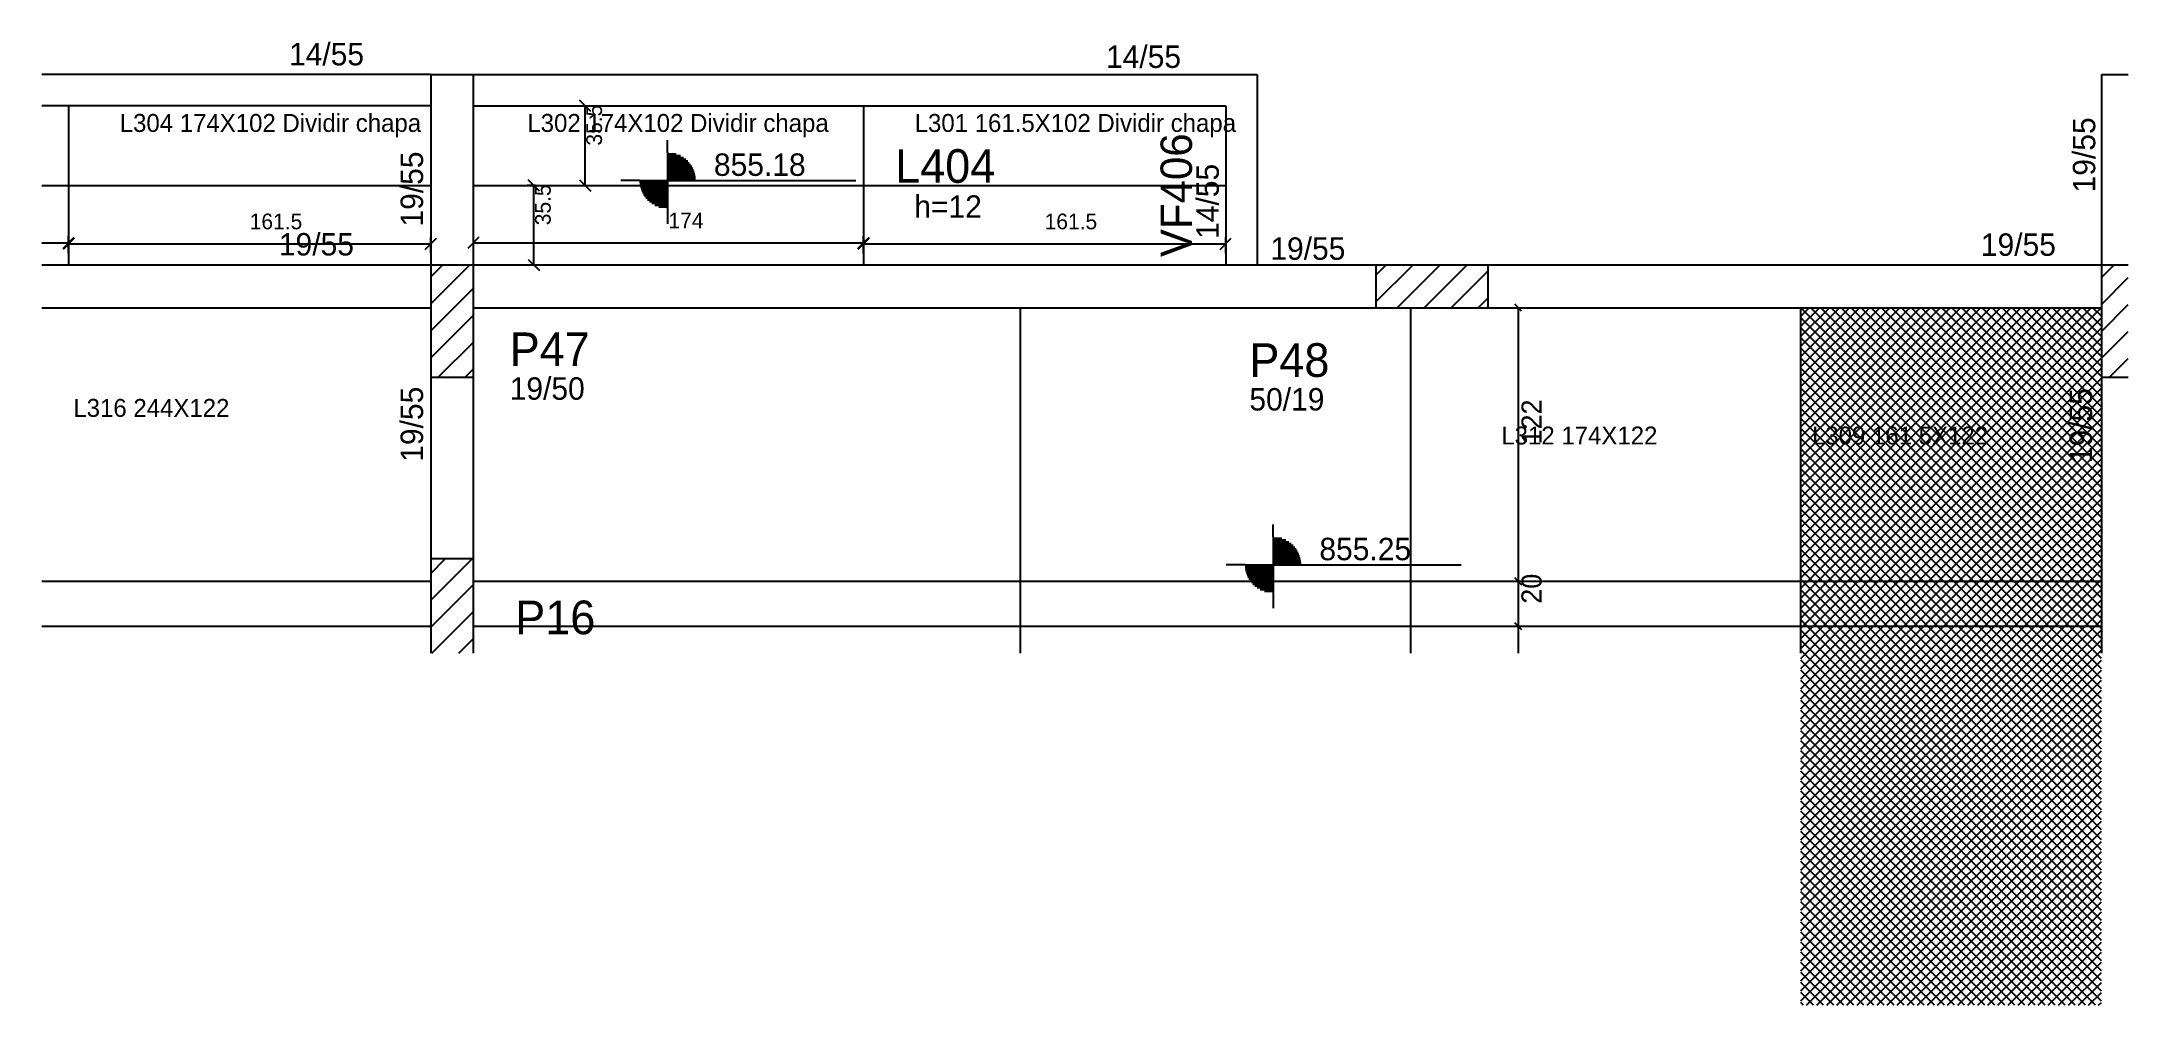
# Model space of a CAD drawing. Header units: metres. Extents: x 4860 to 5790, y 2203 to 2633.
import ezdxf

# ---------------------------------------------------------------- set-up
doc = ezdxf.new("R2010")
doc.units = ezdxf.units.M
for name, color, linetype in [('3', 7, 'Continuous'), ('4', 7, 'Continuous'), ('7', 7, 'Continuous'), ('AUX00', 7, 'Continuous'), ('Hachura', 7, 'Continuous'), ('Painéis', 7, 'Continuous')]:
    doc.layers.add(name, color=color, linetype=linetype)

msp = doc.modelspace()

# ---------------------------------------------------------------- hatches: boundary and pattern name
at = {"layer": 'Hachura'}
h = msp.add_hatch(dxfattribs=at)
h.set_pattern_fill('ANSI37')
h.paths.add_polyline_path([(5644.47, 2514.12), (5644.47, 2203.12), (5778.47, 2203.12), (5778.47, 2514.12), (5644.47, 2514.12)])

# ---------------------------------------------------------------- linework, layer by layer
at = {"layer": '3', "color": 3, "lineweight": 25}
for p, q in [((5033.47, 2618.12), (4859.97, 2618.12)), ((5052.47, 2618.12), (5401.97, 2618.12)), ((5401.97, 2618.12), (5401.97, 2533.12)), ((5033.47, 2604.12), (4859.97, 2604.12)), ((5052.47, 2604.12), (5387.97, 2604.12)), ((5387.97, 2604.12), (5387.97, 2533.12)), ((5139.09, 2583.31), (5139.09, 2588.81)), ((5139.09, 2583.31), (5139.09, 2558.31)), ((5139.09, 2582.7), (5142.94, 2582.7)), ((5139.09, 2581.91), (5144.83, 2581.91)), ((5139.09, 2581.12), (5146.16, 2581.12)), ((5139.09, 2580.32), (5147.19, 2580.32)), ((5139.09, 2579.53), (5148.04, 2579.53)), ((5139.09, 2578.74), (5148.75, 2578.74)), ((5139.09, 2577.95), (5149.35, 2577.95)), ((5126.59, 2570.81), (5118.16, 2570.81)), ((5126.59, 2570.81), (5151.59, 2570.81)), ((5139.09, 2570.02), (5126.59, 2570.02)), ((5139.09, 2569.22), (5126.69, 2569.22)), ((5139.09, 2568.43), (5126.81, 2568.43)), ((5139.09, 2577.15), (5149.86, 2577.15)), ((5139.09, 2576.36), (5150.29, 2576.36)), ((5139.09, 2575.57), (5150.65, 2575.57)), ((5139.09, 2574.77), (5150.94, 2574.77)), ((5139.09, 2573.98), (5151.18, 2573.98)), ((5139.09, 2573.19), (5151.36, 2573.19)), ((5139.09, 2572.4), (5151.49, 2572.4)), ((5139.09, 2571.6), (5151.59, 2571.6)), ((5151.59, 2570.81), (5223.01, 2570.81)), ((5139.09, 2567.64), (5126.99, 2567.64)), ((5139.09, 2566.85), (5127.23, 2566.85)), ((5139.09, 2566.05), (5127.53, 2566.05)), ((5139.09, 2565.26), (5127.89, 2565.26)), ((5139.09, 2564.47), (5128.31, 2564.47)), ((5139.09, 2563.67), (5128.82, 2563.67)), ((5139.09, 2562.88), (5129.42, 2562.88)), ((5139.09, 2562.09), (5130.13, 2562.09)), ((5139.09, 2561.3), (5130.98, 2561.3)), ((5139.09, 2560.5), (5132.01, 2560.5)), ((5139.09, 2559.71), (5133.34, 2559.71)), ((5139.09, 2558.92), (5135.24, 2558.92)), ((5139.09, 2558.31), (5139.09, 2551.44)), ((5033.47, 2515.88), (5050.72, 2533.12)), ((5033.47, 2527.9), (5038.69, 2533.12)), ((5454.97, 2516.65), (5471.44, 2533.12)), ((5454.97, 2528.67), (5459.42, 2533.12)), ((5464.47, 2514.12), (5483.47, 2533.12)), ((5476.49, 2514.12), (5495.49, 2533.12)), ((5778.47, 2527.61), (5783.99, 2533.12)), ((5033.47, 2503.86), (5052.47, 2522.86)), ((5488.51, 2514.12), (5504.97, 2530.58)), ((5778.47, 2515.59), (5790.47, 2527.59)), ((5500.53, 2514.12), (5504.97, 2518.56)), ((5778.47, 2503.56), (5790.47, 2515.56)), ((5033.47, 2491.83), (5052.47, 2510.83)), ((5778.47, 2491.54), (5790.47, 2503.54)), ((5036.78, 2483.12), (5052.47, 2498.81)), ((5048.8, 2483.12), (5052.47, 2486.79)), ((5782.07, 2483.12), (5790.47, 2491.52)), ((5409.09, 2411.96), (5409.09, 2417.47)), ((5409.09, 2411.96), (5409.09, 2386.96)), ((5409.09, 2411.36), (5412.94, 2411.36)), ((5409.09, 2410.56), (5414.84, 2410.56)), ((5033.47, 2383.65), (5051.94, 2402.12)), ((5033.47, 2395.67), (5039.92, 2402.12)), ((5409.09, 2409.77), (5416.16, 2409.77)), ((5409.09, 2408.98), (5417.2, 2408.98)), ((5409.09, 2408.18), (5418.04, 2408.18)), ((5409.09, 2407.39), (5418.75, 2407.39)), ((5409.09, 2406.6), (5419.35, 2406.6)), ((5409.09, 2405.81), (5419.86, 2405.81)), ((5409.09, 2405.01), (5420.29, 2405.01)), ((5409.09, 2404.22), (5420.65, 2404.22)), ((5409.09, 2403.43), (5420.94, 2403.43)), ((5409.09, 2402.63), (5421.18, 2402.63)), ((5409.09, 2401.84), (5421.36, 2401.84)), ((5409.09, 2401.05), (5421.49, 2401.05)), ((5396.59, 2399.46), (5388.16, 2399.46)), ((5396.59, 2399.46), (5421.59, 2399.46)), ((5409.09, 2398.67), (5396.59, 2398.67)), ((5409.09, 2397.88), (5396.69, 2397.88)), ((5409.09, 2397.08), (5396.82, 2397.08)), ((5409.09, 2396.29), (5397, 2396.29)), ((5409.09, 2395.5), (5397.23, 2395.5)), ((5409.09, 2394.71), (5397.53, 2394.71)), ((5409.09, 2393.91), (5397.89, 2393.91)), ((5409.09, 2393.12), (5398.32, 2393.12)), ((5409.09, 2392.33), (5398.82, 2392.33)), ((5409.09, 2391.53), (5399.42, 2391.53)), ((5409.09, 2400.26), (5421.59, 2400.26)), ((5421.59, 2399.46), (5493.01, 2399.46)), ((5033.47, 2371.63), (5052.47, 2390.63)), ((5409.09, 2390.74), (5400.13, 2390.74)), ((5409.09, 2389.95), (5400.98, 2389.95)), ((5409.09, 2389.16), (5402.02, 2389.16)), ((5409.09, 2388.36), (5403.34, 2388.36)), ((5409.09, 2387.57), (5405.24, 2387.57)), ((5409.09, 2386.96), (5409.09, 2380.09)), ((5033.99, 2360.12), (5052.47, 2378.61)), ((5046.01, 2360.12), (5052.47, 2366.58))]:
    msp.add_line(p, q, dxfattribs=at)
for points in [[(5033.47, 2618.12), (5033.47, 2533.12)], [(5033.47, 2618.12), (5052.47, 2618.12)], [(5052.47, 2533.12), (5052.47, 2618.12)], [(5778.47, 2618.12), (5778.47, 2533.12)], [(5778.47, 2618.12), (5790.47, 2618.12)], [(5033.47, 2533.12), (4859.97, 2533.12)], [(5454.97, 2533.12), (5052.47, 2533.12)], [(5778.47, 2533.12), (5504.97, 2533.12)], [(4859.97, 2514.12), (5033.47, 2514.12)], [(5052.47, 2514.12), (5454.97, 2514.12)], [(5504.97, 2514.12), (5778.47, 2514.12)], [(5033.47, 2483.12), (5033.47, 2402.12)], [(5052.47, 2402.12), (5052.47, 2483.12)], [(5778.47, 2483.12), (5778.47, 2360.12)]]:
    msp.add_lwpolyline(points, dxfattribs=at)
at = {"layer": '7', "color": 7, "lineweight": 25}
for points in [[(5052.47, 2533.12), (5033.47, 2533.12)], [(5033.47, 2533.12), (5033.47, 2483.12)], [(5052.47, 2483.12), (5052.47, 2533.12)], [(5504.97, 2533.12), (5454.97, 2533.12)], [(5454.97, 2533.12), (5454.97, 2514.12)], [(5504.97, 2514.12), (5504.97, 2533.12)], [(5790.47, 2533.12), (5778.47, 2533.12)], [(5778.47, 2533.12), (5778.47, 2483.12)], [(5454.97, 2514.12), (5504.97, 2514.12)], [(5033.47, 2483.12), (5052.47, 2483.12)], [(5778.47, 2483.12), (5790.47, 2483.12)], [(5052.47, 2402.12), (5033.47, 2402.12)], [(5033.47, 2402.12), (5033.47, 2360.12)], [(5052.47, 2360.12), (5052.47, 2402.12)]]:
    msp.add_lwpolyline(points, dxfattribs=at)
at = {"layer": 'Painéis', "color": 200, "lineweight": 25}
for p, q in [((4871.97, 2604.12), (4871.97, 2533.12)), ((5226.47, 2604.12), (5226.47, 2533.12)), ((4859.97, 2568.62), (5033.47, 2568.62)), ((5052.47, 2568.62), (5387.97, 2568.62)), ((5296.47, 2360.12), (5296.47, 2514.12)), ((5470.47, 2360.12), (5470.47, 2514.12)), ((5644.47, 2360.12), (5644.47, 2514.12)), ((4859.97, 2392.12), (5033.47, 2392.12)), ((5052.47, 2392.12), (5778.47, 2392.12)), ((4859.97, 2372.12), (5033.47, 2372.12)), ((5052.47, 2372.12), (5778.47, 2372.12))]:
    msp.add_line(p, q, dxfattribs=at)
at = {"layer": 'Painéis', "color": 4, "lineweight": 25}
for p, q in [((5082.46, 2604.12), (5105.32, 2604.12)), ((5102.32, 2568.62), (5102.32, 2604.12)), ((5080.18, 2568.62), (5076.46, 2568.62)), ((5079.46, 2533.12), (5079.46, 2568.62)), ((5082.46, 2568.62), (5105.32, 2568.62)), ((4859.97, 2542.99), (4871.97, 2542.99)), ((4871.97, 2538.47), (4871.97, 2545.99)), ((4871.97, 2538.47), (4871.97, 2545.56)), ((4871.97, 2542.56), (5033.47, 2542.56)), ((5033.47, 2538.47), (5033.47, 2545.56)), ((5052.47, 2538.47), (5052.47, 2545.99)), ((5052.47, 2542.99), (5226.47, 2542.99)), ((5226.47, 2538.47), (5226.47, 2545.99)), ((5226.47, 2538.47), (5226.47, 2545.56)), ((5226.47, 2542.56), (5387.97, 2542.56)), ((5387.97, 2538.47), (5387.97, 2545.56)), ((5080.18, 2533.12), (5076.46, 2533.12)), ((5518.43, 2514.12), (5518.43, 2392.12)), ((5518.43, 2392.12), (5518.43, 2372.12)), ((5518.43, 2372.12), (5518.43, 2360.12))]:
    msp.add_line(p, q, dxfattribs=at)
at = {"layer": 'Painéis', "color": 0, "lineweight": 25}
for p, q in [((5519.93, 2512.62), (5516.93, 2515.62)), ((5516.93, 2393.62), (5519.93, 2390.62)), ((5519.93, 2390.62), (5516.93, 2393.62)), ((5516.93, 2373.62), (5519.93, 2370.62)), ((5519.93, 2370.62), (5516.93, 2373.62))]:
    msp.add_line(p, q, dxfattribs=at)
for points in [[(5104.82, 2601.62), (5099.82, 2606.62)], [(5081.96, 2566.12), (5076.96, 2571.12)], [(5099.82, 2571.12), (5104.82, 2566.12)], [(4869.47, 2540.49), (4874.47, 2545.49)], [(4874.47, 2545.06), (4869.47, 2540.06)], [(5030.97, 2540.06), (5035.97, 2545.06)], [(5054.97, 2545.49), (5049.97, 2540.49)], [(5223.97, 2540.49), (5228.97, 2545.49)], [(5228.97, 2545.06), (5223.97, 2540.06)], [(5385.47, 2540.06), (5390.47, 2545.06)], [(5076.96, 2535.62), (5081.96, 2530.62)]]:
    msp.add_lwpolyline(points, dxfattribs=at)

# ---------------------------------------------------------------- texts
at = {"layer": '3', "color": 3, "lineweight": 25}
for s, p in [('14/55', (4970.24, 2622.15)), ('14/55', (5334.59, 2621.01)), ('855.18', (5159.74, 2572.88)), ('h=12', (5249.11, 2554.2)), ('19/55', (4965.74, 2537.38)), ('19/55', (5407.87, 2535.46)), ('19/55', (5724.74, 2537.23)), ('19/50', (5068.66, 2473.07)), ('50/19', (5398.53, 2468.27)), ('855.25', (5429.75, 2401.53))]:
    msp.add_text(s, height=10, dxfattribs=at).set_placement(p)
for s, p in [('19/55', (5775.75, 2565.51)), ('19/55', (5030.02, 2550.28)), ('14/55', (5384.9, 2544.78)), ('19/55', (5030.02, 2445.42)), ('19/55', (5774.34, 2444.78))]:
    msp.add_text(s, height=10, rotation=90, dxfattribs=at).set_placement(p)
at = {"layer": '4', "color": 4, "lineweight": 25}
msp.add_text('VF406', height=14, rotation=90, dxfattribs=at).set_placement((5372.91, 2536.68))
for s, p in [('L404', (5240.57, 2569.78)), ('P47', (5068.66, 2488.07)), ('P48', (5398.53, 2483.27)), ('P16', (5071.14, 2368.53))]:
    msp.add_text(s, height=15, dxfattribs=at).set_placement(p)
at = {"layer": 'AUX00', "color": 7, "lineweight": 25}
for s, p in [('L304^J174X102^JDividir chapa', (4894.75, 2592.47)), ('L302^J174X102^JDividir chapa', (5076.53, 2592.47)), ('L301^J161.5X102^JDividir chapa', (5249.25, 2592.47)), ('L316^J244X122', (4874.06, 2465.44)), ('L312^J174X122', (5510.88, 2453.12)), ('L309^J161.5X122', (5649.42, 2453.12))]:
    msp.add_text(s, height=8, dxfattribs=at).set_placement(p)
at = {"layer": 'Painéis', "color": 1, "lineweight": 25}
for p in [(5109.82, 2586.37), (5086.96, 2550.87)]:
    msp.add_text('35.5', height=7, rotation=90, dxfattribs=at).set_placement(p)
for s, p in [('161.5', (4952.72, 2549.06)), ('174', (5139.47, 2549.49)), ('161.5', (5307.22, 2549.06))]:
    msp.add_text(s, height=7, dxfattribs=at).set_placement(p)
at = {"layer": 'Painéis', "color": 240, "lineweight": 25}
for s, p in [('122', (5528.88, 2453.12)), ('20', (5528.84, 2382.12))]:
    msp.add_text(s, height=9, rotation=90, dxfattribs=at).set_placement(p)

doc.saveas('drawing.dxf')
